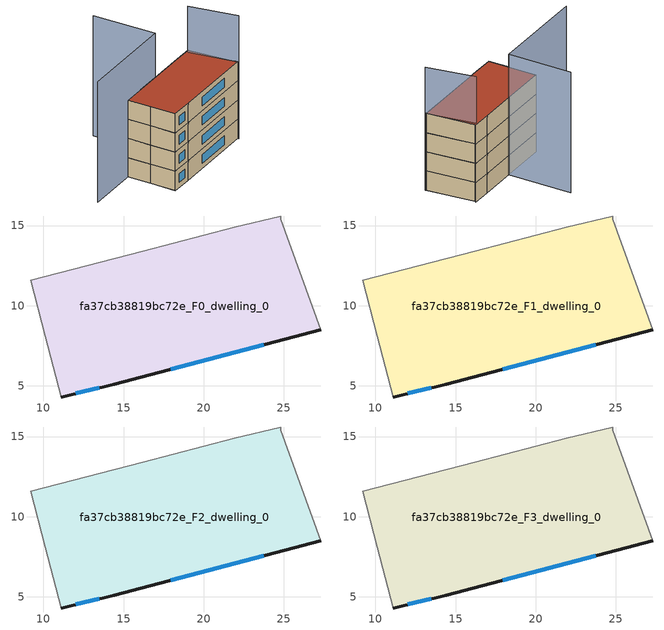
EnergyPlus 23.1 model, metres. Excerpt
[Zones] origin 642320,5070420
fa37cb38819bc72e_F0_dwelling_0
 floor ground (EU_floor_Construction): 27.32,8.49 24.82,15.4 24.82,15.6 21.92,14.9 16.21,13.4 9.2,11.6 10.1,8.09 11.1,4.29 14.41,5.09 z0
 wall outside (EU_wall_Construction): 27.32,8.49 14.41,5.09 11.1,4.29 z0:3
 wall adiabatic (EU_wall_Construction): 11.1,4.29 10.1,8.09 9.2,11.6 16.21,13.4 21.92,14.9 24.82,15.6 24.82,15.4 27.32,8.49 z0:3
 window (EU_Window_Construction): 23.77,7.55 17.96,6.03 / 13.5,4.87 12.01,4.51 z0.83:2.17
fa37cb38819bc72e_F1_dwelling_0
 floor to fa37cb38819bc72e_F0_dwelling_0 (EU_floor_Construction): 27.32,8.49 24.82,15.4 24.82,15.6 21.92,14.9 16.21,13.4 9.2,11.6 10.1,8.09 11.1,4.29 14.41,5.09 z3
 wall outside (EU_wall_Construction): 27.32,8.49 14.41,5.09 11.1,4.29 z3:6
 wall adiabatic (EU_wall_Construction): 11.1,4.29 10.1,8.09 9.2,11.6 16.21,13.4 21.92,14.9 24.82,15.6 24.82,15.4 27.32,8.49 z3:6
 window (EU_Window_Construction): 23.77,7.55 17.96,6.03 / 13.5,4.87 12.01,4.51 z3.83:5.17
fa37cb38819bc72e_F2_dwelling_0
 floor to fa37cb38819bc72e_F1_dwelling_0 (EU_floor_Construction): 27.32,8.49 24.82,15.4 24.82,15.6 21.92,14.9 16.21,13.4 9.2,11.6 10.1,8.09 11.1,4.29 14.41,5.09 z6
 wall outside (EU_wall_Construction): 27.32,8.49 14.41,5.09 11.1,4.29 z6:9
 wall adiabatic (EU_wall_Construction): 11.1,4.29 10.1,8.09 9.2,11.6 16.21,13.4 21.92,14.9 24.82,15.6 24.82,15.4 27.32,8.49 z6:9
 window (EU_Window_Construction): 23.77,7.55 17.96,6.03 / 13.5,4.87 12.01,4.51 z6.83:8.17
fa37cb38819bc72e_F3_dwelling_0
 floor to fa37cb38819bc72e_F2_dwelling_0 (EU_floor_Construction): 27.32,8.49 24.82,15.4 24.82,15.6 21.92,14.9 16.21,13.4 9.2,11.6 10.1,8.09 11.1,4.29 14.41,5.09 z9
 wall outside (EU_wall_Construction): 27.32,8.49 14.41,5.09 11.1,4.29 z9:12
 wall adiabatic (EU_wall_Construction): 11.1,4.29 10.1,8.09 9.2,11.6 16.21,13.4 21.92,14.9 24.82,15.6 24.82,15.4 27.32,8.49 z9:12
 window (EU_Window_Construction): 23.77,7.55 17.96,6.03 / 13.5,4.87 12.01,4.51 z9.83:11.17
 roof outside (EU_roof_Construction): 24.82,15.6 24.82,15.4 27.32,8.49 14.41,5.09 11.1,4.29 10.1,8.09 9.2,11.6 16.21,13.4 21.92,14.9 z12
shading: 27.36,8.4 24.39,15.21 z0:19.2; 13.91,22.9 16.4,13.45 / 16.4,13.45 1.4,9.5 z0:18.8
[Building]
EU S2 Campaign: North Axis=0; Terrain=City; Solar Distribution=FullExterior
[Site:Location]
Lyon-Bron: Latitude=45.75; Longitude=5; Time Zone=1; Elevation=198
[SizingPeriod:WeatherFileDays]
AnnualSizingPeriod: Begin Month=1; Begin Day of Month=1; End Month=12; End Day of Month=31; Day of Week for Start Day=Monday; Use Weather File Daylight Saving Period=No; Use Weather File Rain and Snow Indicators=No
[MATERIAL]
EU_InternalMass_Material: Roughness=MediumRough; Thickness=0.1; Conductivity=1; Density=1800; Specific Heat=900; Thermal Absorptance=0.9; Solar Absorptance=0.7; Visible Absorptance=0.7
[MATERIAL:NOMASS] Roughness=MediumRough; Thermal Absorptance=0.9; Solar Absorptance=0.7; Visible Absorptance=0.7
Name | Thermal Resistance
EU_wall_NoMass | 0.87146
EU_roof_NoMass | 0.842276
EU_floor_NoMass | 0.496999
[WINDOWMATERIAL:SIMPLEGLAZINGSYSTEM]
EU_Window_SimpleGlazing: UFactor=2.2525; Solar Heat Gain Coefficient=0.76; Visible Transmittance=0.76
[CONSTRUCTION]
EU_wall_Construction: EU_wall_NoMass
EU_roof_Construction: EU_roof_NoMass
EU_floor_Construction: EU_floor_NoMass
EU_InternalMass_Construction: EU_InternalMass_Material
EU_Window_Construction: EU_Window_SimpleGlazing
[ZONE] Type=1; Multiplier=1; Ceiling Height=autocalculate; Floor Area=autocalculate; Part of Total Floor Area=Yes
Name | Volume
fa37cb38819bc72e_F0_dwelling_0 | 372.429
fa37cb38819bc72e_F1_dwelling_0; fa37cb38819bc72e_F2_dwelling_0 | 372.427
fa37cb38819bc72e_F3_dwelling_0 | 1117.28
[INTERNALMASS] Construction=EU_InternalMass_Construction; Surface Area=124.143
Name | Zone or ZoneList
fa37cb38819bc72e_F0_dwelling_0_EU_InternalMass | fa37cb38819bc72e_F0_dwelling_0
fa37cb38819bc72e_F1_dwelling_0_EU_InternalMass | fa37cb38819bc72e_F1_dwelling_0
fa37cb38819bc72e_F2_dwelling_0_EU_InternalMass | fa37cb38819bc72e_F2_dwelling_0
fa37cb38819bc72e_F3_dwelling_0_EU_InternalMass | fa37cb38819bc72e_F3_dwelling_0
[OTHEREQUIPMENT] Fuel Type=Electricity; Design Level Calculation Method=Watts/Area; Power per Zone Floor Area=1; Fraction Latent=0; Fraction Radiant=0; Fraction Lost=0; Carbon Dioxide Generation Rate=0; EndUse Subcategory=EU_Step8_InternalGains
Name | Zone or ZoneList or Space or SpaceList | Schedule
EU_Step8_InternalGain_fa37cb38819bc72e_F0_dwelling_0_f000 | fa37cb38819bc72e_F0_dwelling_0 | EU_Step8_GainSchedule_fa37cb38819bc72e_F0_dwelling_0_f000
EU_Step8_InternalGain_fa37cb38819bc72e_F1_dwelling_0_f000 | fa37cb38819bc72e_F1_dwelling_0 | EU_Step8_GainSchedule_fa37cb38819bc72e_F1_dwelling_0_f000
EU_Step8_InternalGain_fa37cb38819bc72e_F2_dwelling_0_f000 | fa37cb38819bc72e_F2_dwelling_0 | EU_Step8_GainSchedule_fa37cb38819bc72e_F2_dwelling_0_f000
EU_Step8_InternalGain_fa37cb38819bc72e_F3_dwelling_0_f000 | fa37cb38819bc72e_F3_dwelling_0 | EU_Step8_GainSchedule_fa37cb38819bc72e_F3_dwelling_0_f000
[ZONEVENTILATION:DESIGNFLOWRATE] Schedule=EU_AlwaysOn; Design Flow Rate Calculation Method=AirChanges/Hour; Air Changes per Hour=0.425; Ventilation Type=Natural; Fan Pressure Rise=0; Fan Total Efficiency=1; Constant Term Coefficient=1; Temperature Term Coefficient=0; Velocity Term Coefficient=0; Velocity Squared Term Coefficient=0; Minimum Indoor Temperature=-100; Maximum Indoor Temperature=100; Delta Temperature=-100; Minimum Outdoor Temperature=-100; Maximum Outdoor Temperature=100; Maximum Wind Speed=40
Name | Zone or ZoneList or Space or SpaceList
EU_ConstantAir_fa37cb38819bc72e_F0_dwelling_0 | fa37cb38819bc72e_F0_dwelling_0
EU_ConstantAir_fa37cb38819bc72e_F1_dwelling_0 | fa37cb38819bc72e_F1_dwelling_0
EU_ConstantAir_fa37cb38819bc72e_F2_dwelling_0 | fa37cb38819bc72e_F2_dwelling_0
EU_ConstantAir_fa37cb38819bc72e_F3_dwelling_0 | fa37cb38819bc72e_F3_dwelling_0
[HVACTEMPLATE:THERMOSTAT] Constant Heating Setpoint=20; Constant Cooling Setpoint=50
EU_HeatOnly_fa37cb38819bc72e_F0_dwelling_0; EU_HeatOnly_fa37cb38819bc72e_F1_dwelling_0; EU_HeatOnly_fa37cb38819bc72e_F2_dwelling_0; EU_HeatOnly_fa37cb38819bc72e_F3_dwelling_0
[HVACTEMPLATE:ZONE:IDEALLOADSAIRSYSTEM] System Availability Schedule=EU_AlwaysOn; Maximum Heating Supply Air Temperature=50; Minimum Cooling Supply Air Temperature=13; Maximum Heating Supply Air Humidity Ratio=0.0156; Minimum Cooling Supply Air Humidity Ratio=0.0077; Heating Limit=NoLimit; Cooling Limit=NoLimit; Heating Availability Schedule=EU_AlwaysOn; Cooling Availability Schedule=EU_CoolingOff; Dehumidification Control Type=ConstantSensibleHeatRatio; Cooling Sensible Heat Ratio=0.7; Dehumidification Setpoint=60; Humidification Control Type=None; Humidification Setpoint=30; Outdoor Air Method=None; Outdoor Air Flow Rate per Person=0.00944; Outdoor Air Flow Rate per Zone Floor Area=0; Outdoor Air Flow Rate per Zone=0; Demand Controlled Ventilation Type=None; Outdoor Air Economizer Type=NoEconomizer; Heat Recovery Type=None; Sensible Heat Recovery Effectiveness=0.7; Latent Heat Recovery Effectiveness=0.65
Name | Template Thermostat
fa37cb38819bc72e_F0_dwelling_0 | EU_HeatOnly_fa37cb38819bc72e_F0_dwelling_0
fa37cb38819bc72e_F1_dwelling_0 | EU_HeatOnly_fa37cb38819bc72e_F1_dwelling_0
fa37cb38819bc72e_F2_dwelling_0 | EU_HeatOnly_fa37cb38819bc72e_F2_dwelling_0
fa37cb38819bc72e_F3_dwelling_0 | EU_HeatOnly_fa37cb38819bc72e_F3_dwelling_0
[SIZING:ZONE] Zone Cooling Design Supply Air Temperature Input Method=SupplyAirTemperature; Zone Cooling Design Supply Air Temperature=13; Zone Heating Design Supply Air Temperature Input Method=SupplyAirTemperature; Zone Heating Design Supply Air Temperature=50; Zone Cooling Design Supply Air Humidity Ratio=0.008; Zone Heating Design Supply Air Humidity Ratio=0.008; Cooling Design Air Flow Method=DesignDay; Cooling Design Air Flow Rate=0; Cooling Minimum Air Flow per Zone Floor Area=0.000762; Cooling Minimum Air Flow=0; Cooling Minimum Air Flow Fraction=0.2; Heating Design Air Flow Method=DesignDay; Heating Design Air Flow Rate=0; Heating Maximum Air Flow per Zone Floor Area=0.002032; Heating Maximum Air Flow=0.141576; Heating Maximum Air Flow Fraction=0.3; Account for Dedicated Outdoor Air System=No; Dedicated Outdoor Air System Control Strategy=NeutralSupplyAir; Dedicated Outdoor Air Low Setpoint Temperature for Design=autosize; Dedicated Outdoor Air High Setpoint Temperature for Design=autosize; Zone Load Sizing Method=Sensible Load Only No Latent Load; Zone Latent Cooling Design Supply Air Humidity Ratio Input Method=HumidityRatioDifference; Zone Cooling Design Supply Air Humidity Ratio Difference=0.005; Zone Latent Heating Design Supply Air Humidity Ratio Input Method=HumidityRatioDifference; Zone Humidification Design Supply Air Humidity Ratio Difference=0.005
fa37cb38819bc72e_F0_dwelling_0; fa37cb38819bc72e_F1_dwelling_0; fa37cb38819bc72e_F2_dwelling_0; fa37cb38819bc72e_F3_dwelling_0
[SCHEDULE:CONSTANT]
Name | Hourly Value
EU_AlwaysOn | 1
EU_CoolingOff | 0
[SCHEDULE:FILE] Column Number=1; Rows to Skip at Top=0; Number of Hours of Data=8760; Column Separator=Comma; Interpolate to Timestep=No; Minutes per Item=60; Adjust Schedule for Daylight Savings=Yes
Name | File
EU_Step8_GainSchedule_fa37cb38819bc72e_F0_dwelling_0_f000 | ../../schedules/fa37cb38819bc72e/fa37cb38819bc72e_F0_dwelling_0_f000_gain.csv
EU_Step8_GainSchedule_fa37cb38819bc72e_F1_dwelling_0_f000 | ../../schedules/fa37cb38819bc72e/fa37cb38819bc72e_F1_dwelling_0_f000_gain.csv
EU_Step8_GainSchedule_fa37cb38819bc72e_F2_dwelling_0_f000 | ../../schedules/fa37cb38819bc72e/fa37cb38819bc72e_F2_dwelling_0_f000_gain.csv
EU_Step8_GainSchedule_fa37cb38819bc72e_F3_dwelling_0_f000 | ../../schedules/fa37cb38819bc72e/fa37cb38819bc72e_F3_dwelling_0_f000_gain.csv
